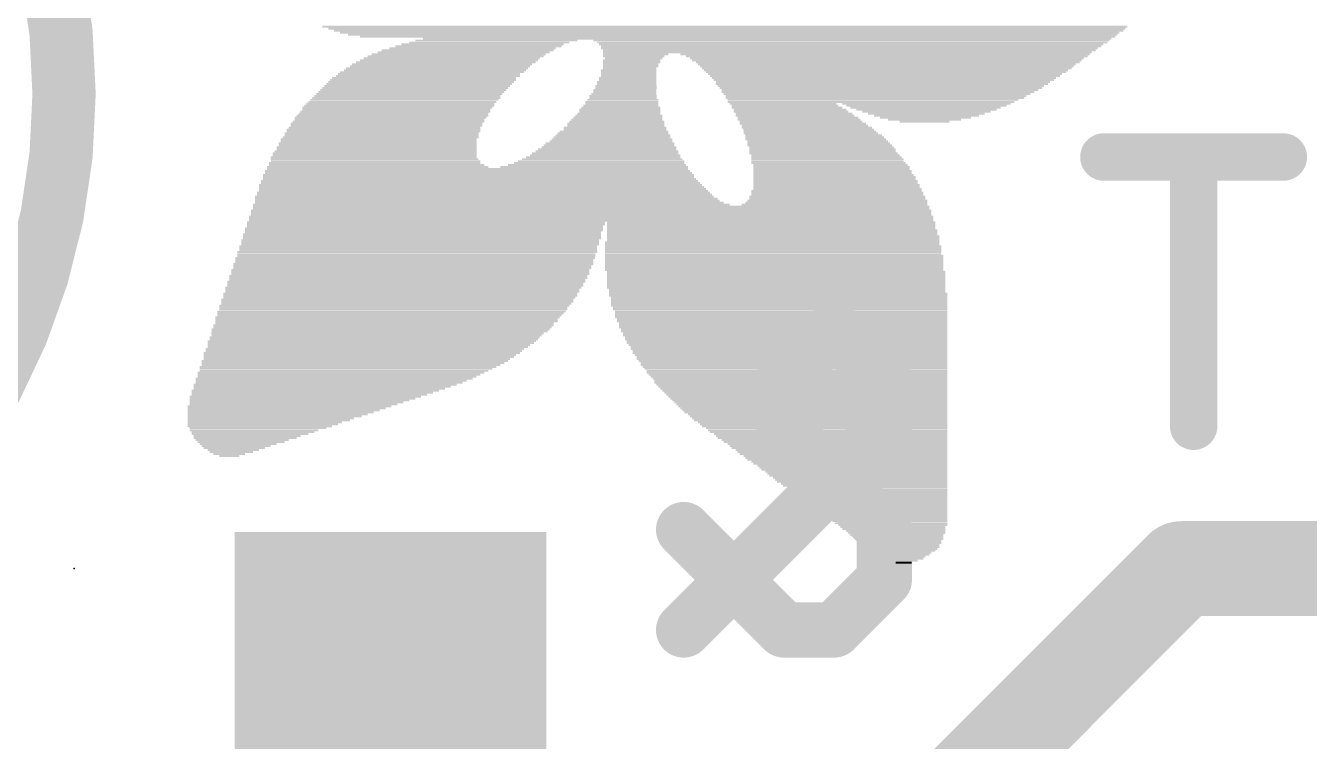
# Model space of a CAD drawing. Extents: x -0.1 to 25.5, y -0.1 to 17.9.
# Drawn here: x 4.417 to 8.538, y 13.162 to 15.459 of the extents above; entities that cross this region are included whole.
import ezdxf

# ---------------------------------------------------------------- set-up
doc = ezdxf.new("R2010")
doc.units = 0
for name, color, linetype in [('1', 12, 'CONTINUOUS'), ('21', 40, 'CONTINUOUS'), ('22', 6, 'CONTINUOUS'), ('23', 53, 'CONTINUOUS'), ('51', 253, 'CONTINUOUS')]:
    doc.layers.add(name, color=color, linetype=linetype)

# ---------------------------------------------------------------- blocks, each defined once
blk = doc.blocks.new('RECT')
blk.add_solid([(-0.5, -0.5), (0.5, -0.5), (-0.5, 0.5), (0.5, 0.5)])

msp = doc.modelspace()

# ---------------------------------------------------------------- linework, layer by layer
at = {"layer": '1', "const_width": 0.3048}
for points in [[(8.128, 13.716), (6.985, 12.573)], [(15.113, 13.716), (8.128, 13.716)], [(5.588, 13.296), (6.692, 12.192)]]:
    msp.add_lwpolyline(points, dxfattribs=at)
at = {"layer": '1', "const_width": 0.1524}
for points in [[(8.128, 13.7922, 1), (8.128, 13.6398)], [(8.1819, 13.6621, 1), (8.0741, 13.7699)], [(5.6419, 13.3499, 1), (5.5341, 13.2421)]]:
    msp.add_lwpolyline(points, format="xyb", dxfattribs=at)
at = {"layer": '21'}
for points, const_width in [([(2.54, 13.24, 1), (2.54, 17.24, 1), (2.54, 13.24)], 0.2032), ([(7.8786, 15.0756, 1), (7.8786, 14.9994)], 0.0762), ([(8.2048, 15.0375, 1), (8.1286, 15.0375)], 0.0762), ([(8.4548, 14.9994, 1), (8.4548, 15.0756)], 0.0762), ([(8.1286, 14.1732, 1), (8.2048, 14.1732)], 0.0762)]:
    msp.add_lwpolyline(points, format="xyb", dxfattribs=dict(at, const_width=const_width))
at = {"layer": '21', "const_width": 0.1524}
for points in [[(7.8786, 15.0375), (8.4548, 15.0375)], [(8.1667, 14.1732), (8.1667, 15.0375)]]:
    msp.add_lwpolyline(points, dxfattribs=at)
at = {"layer": '22', "const_width": 0.1778}
for points in [[(6.8514, 14.3242), (7.0124, 14.4852)], [(7.0124, 14.4852), (7.1734, 14.3242)], [(6.8514, 14.1632), (6.8514, 14.3242)], [(7.1734, 14.3242), (7.1734, 14.1632)], [(7.1734, 14.1632), (6.5294, 13.5191)], [(7.1734, 13.8412), (6.8514, 14.1632)], [(6.5294, 13.8412), (6.8514, 13.5191)], [(7.1734, 13.6802), (7.1734, 13.8412)], [(7.0124, 13.5191), (7.1734, 13.6802)], [(6.8514, 13.5191), (7.0124, 13.5191)]]:
    msp.add_lwpolyline(points, dxfattribs=at)
at = {"layer": '22', "const_width": 0.0889}
for points in [[(7.0438, 14.5166, 1), (6.981, 14.4537)], [(7.0438, 14.4537, 1), (6.981, 14.5166)], [(6.8958, 14.3242, 1), (6.8069, 14.3242)], [(6.82, 14.3556, 1), (6.8828, 14.2927)], [(7.2179, 14.3242, 1), (7.1289, 14.3242)], [(7.142, 14.2927, 1), (7.2048, 14.3556)], [(6.8828, 14.1946, 1), (6.82, 14.1317)], [(7.2048, 14.1317, 1), (7.142, 14.1946)], [(6.8069, 14.1632, 1), (6.8958, 14.1632)], [(7.1289, 14.1632, 1), (7.2179, 14.1632)], [(6.5608, 13.8726, 1), (6.498, 13.8097)], [(7.2179, 13.8412, 1), (7.1289, 13.8412)], [(7.142, 13.8097, 1), (7.2048, 13.8726)], [(7.2048, 13.6487, 1), (7.142, 13.7116)], [(7.1289, 13.6802, 1), (7.2179, 13.6802)], [(6.8514, 13.5636, 1), (6.8514, 13.4747)], [(7.0124, 13.4747, 1), (7.0124, 13.5636)], [(6.498, 13.5506, 1), (6.5608, 13.4877)], [(6.82, 13.4877, 1), (6.8828, 13.5506)], [(6.981, 13.5506, 1), (7.0438, 13.4877)]]:
    msp.add_lwpolyline(points, format="xyb", dxfattribs=at)
at = {"layer": '23'}
msp.add_point((4.572, 13.716), dxfattribs=at)

# ---------------------------------------------------------------- block references
at = {"layer": '1', "xscale": 1.075, "rotation": 270}
msp.add_blockref('RECT', (5.588, 13.296), dxfattribs=at)
at = {"layer": '21'}
for p, xscale, yscale in [((6.6612, 15.4559), 2.5845, 0.0064), ((6.6675, 15.4496), 2.559, 0.0063), ((6.6739, 15.4432), 2.5337, 0.0064), ((6.6771, 15.4369), 2.5019, 0.0063), ((6.6866, 15.4305), 2.4701, 0.0064), ((6.7025, 15.4242), 2.4257, 0.0063), ((5.9278, 15.4115), 0.5207, 0.0063), ((6.7977, 15.4178), 2.2098, 0.0064), ((7.0676, 15.4115), 1.6573, 0.0063), ((5.823, 15.3734), 0.5525, 0.0063), ((5.8357, 15.3797), 0.5525, 0.0064), ((5.8515, 15.3861), 0.5334, 0.0063), ((5.8706, 15.3924), 0.5334, 0.0064), ((5.8833, 15.3988), 0.5207, 0.0063), ((5.9055, 15.4051), 0.5144, 0.0064), ((7.0708, 15.4051), 1.6383, 0.0064), ((7.0676, 15.3988), 1.6193, 0.0063), ((7.0676, 15.3924), 1.6065, 0.0064), ((7.0612, 15.3861), 1.5938, 0.0063), ((7.0612, 15.3797), 1.5812, 0.0064), ((7.0549, 15.3734), 1.5685, 0.0063), ((5.7468, 15.3289), 0.5779, 0.0064), ((5.7531, 15.3353), 0.5778, 0.0063), ((5.7658, 15.3416), 0.5778, 0.0064), ((5.7754, 15.348), 0.5715, 0.0063), ((5.7849, 15.3543), 0.5651, 0.0064), ((5.7976, 15.3607), 0.5651, 0.0063), ((5.8071, 15.367), 0.5588, 0.0064), ((6.3754, 15.367), 0.2096, 0.0064), ((6.3627, 15.348), 0.1842, 0.0063), ((6.3627, 15.3416), 0.1842, 0.0064), ((6.3595, 15.3353), 0.1778, 0.0063), ((6.3595, 15.3289), 0.1778, 0.0064), ((6.3691, 15.3607), 0.1969, 0.0063), ((6.3691, 15.3543), 0.1841, 0.0064), ((7.1755, 15.367), 1.3144, 0.0064), ((7.1819, 15.3607), 1.2891, 0.0063), ((7.1819, 15.3543), 1.2637, 0.0064), ((7.1819, 15.348), 1.2509, 0.0063), ((7.1851, 15.3416), 1.2319, 0.0064), ((7.1819, 15.3353), 1.2129, 0.0063), ((7.1819, 15.3289), 1.2001, 0.0064), ((5.6959, 15.2908), 0.5905, 0.0064), ((5.7087, 15.2972), 0.5905, 0.0063), ((5.7118, 15.3035), 0.5842, 0.0064), ((5.7214, 15.3099), 0.5905, 0.0063), ((5.7309, 15.3162), 0.5842, 0.0064), ((5.7372, 15.3226), 0.5842, 0.0063), ((6.35, 15.2908), 0.1842, 0.0064), ((6.3532, 15.3162), 0.1778, 0.0064), ((6.3532, 15.3099), 0.1778, 0.0063), ((6.3532, 15.3035), 0.1778, 0.0064), ((6.3532, 15.2972), 0.1778, 0.0063), ((6.3563, 15.3226), 0.1715, 0.0063), ((7.1819, 15.3226), 1.1875, 0.0063), ((7.1787, 15.3162), 1.1684, 0.0064), ((7.1787, 15.3099), 1.1557, 0.0063), ((7.1755, 15.3035), 1.1366, 0.0064), ((7.1755, 15.2972), 1.124, 0.0063), ((7.1724, 15.2908), 1.1049, 0.0064), ((5.6547, 15.2464), 0.5969, 0.0063), ((5.6611, 15.2527), 0.5969, 0.0064), ((5.6673, 15.2591), 0.5969, 0.0063), ((5.6738, 15.2654), 0.5969, 0.0064), ((5.6801, 15.2718), 0.5969, 0.0063), ((5.6865, 15.2781), 0.5969, 0.0064), ((5.6928, 15.2845), 0.5969, 0.0063), ((6.3405, 15.2527), 0.2032, 0.0064), ((6.3405, 15.2464), 0.2032, 0.0063), ((6.3437, 15.2654), 0.1969, 0.0064), ((6.3437, 15.2591), 0.1969, 0.0063), ((6.3468, 15.2781), 0.1905, 0.0064), ((6.3468, 15.2718), 0.1905, 0.0063), ((6.35, 15.2845), 0.1842, 0.0063), ((7.1723, 15.2845), 1.0922, 0.0063), ((7.1692, 15.2781), 1.0731, 0.0064), ((7.166, 15.2718), 1.0668, 0.0063), ((7.1628, 15.2654), 1.0478, 0.0064), ((7.1628, 15.2591), 1.035, 0.0063), ((7.1596, 15.2527), 1.016, 0.0064), ((7.1533, 15.2464), 1.0033, 0.0063), ((5.6198, 15.2083), 0.6033, 0.0063), ((5.6261, 15.2146), 0.6032, 0.0064), ((5.6325, 15.221), 0.6033, 0.0063), ((5.6388, 15.2273), 0.6032, 0.0064), ((5.642, 15.2337), 0.5969, 0.0063), ((5.6484, 15.24), 0.5969, 0.0064), ((6.331, 15.2146), 0.2349, 0.0064), ((6.331, 15.2083), 0.2349, 0.0063), ((6.3341, 15.221), 0.2286, 0.0063), ((6.3342, 15.2337), 0.2159, 0.0063), ((6.3342, 15.2273), 0.2159, 0.0064), ((6.3373, 15.24), 0.2096, 0.0064), ((7.1501, 15.24), 0.9842, 0.0064), ((7.1469, 15.2337), 0.9652, 0.0063), ((7.1438, 15.2273), 0.9589, 0.0064), ((7.1374, 15.221), 0.9334, 0.0063), ((7.1311, 15.2146), 0.9207, 0.0064), ((6.8485, 15.2083), 0.3429, 0.0063), ((7.3089, 15.2083), 0.5397, 0.0063), ((5.5944, 15.1702), 0.6159, 0.0063), ((5.5975, 15.1765), 0.6096, 0.0064), ((5.6039, 15.1829), 0.6096, 0.0063), ((5.6102, 15.1956), 0.6096, 0.0063), ((5.6071, 15.1892), 0.6033, 0.0064), ((5.6166, 15.2019), 0.6096, 0.0064), ((6.3214, 15.1702), 0.2794, 0.0063), ((6.3215, 15.1765), 0.2667, 0.0064), ((6.3246, 15.1892), 0.2604, 0.0064), ((6.3246, 15.1829), 0.2604, 0.0063), ((6.3278, 15.1956), 0.254, 0.0063), ((6.3277, 15.2019), 0.2413, 0.0064), ((6.8548, 15.2019), 0.3429, 0.0064), ((6.8612, 15.1956), 0.3556, 0.0063), ((6.8707, 15.1892), 0.362, 0.0064), ((6.8739, 15.1829), 0.3683, 0.0063), ((6.8834, 15.1765), 0.3746, 0.0064), ((6.8866, 15.1702), 0.381, 0.0063), ((7.3089, 15.2019), 0.5143, 0.0064), ((7.3057, 15.1956), 0.4826, 0.0063), ((7.3089, 15.1892), 0.4509, 0.0064), ((7.3089, 15.1829), 0.4127, 0.0063), ((7.3089, 15.1765), 0.3747, 0.0064), ((7.3089, 15.1702), 0.3365, 0.0063), ((5.5658, 15.1257), 0.6223, 0.0064), ((5.569, 15.1321), 0.6159, 0.0063), ((5.5753, 15.1448), 0.616, 0.0063), ((5.5753, 15.1384), 0.616, 0.0064), ((5.5817, 15.1511), 0.6159, 0.0064), ((5.588, 15.1638), 0.616, 0.0064), ((5.5848, 15.1575), 0.6096, 0.0063), ((6.3087, 15.1321), 0.3302, 0.0063), ((6.3087, 15.1257), 0.3302, 0.0064), ((6.3119, 15.1448), 0.3112, 0.0063), ((6.3119, 15.1384), 0.3112, 0.0064), ((6.3151, 15.1511), 0.3048, 0.0064), ((6.3151, 15.1575), 0.2921, 0.0063), ((6.3182, 15.1638), 0.2857, 0.0064), ((6.8961, 15.1638), 0.3874, 0.0064), ((6.8993, 15.1575), 0.3937, 0.0063), ((6.9057, 15.1511), 0.3937, 0.0064), ((6.912, 15.1448), 0.4064, 0.0063), ((6.9183, 15.1384), 0.4064, 0.0064), ((6.9247, 15.1321), 0.4191, 0.0063), ((6.931, 15.1257), 0.4191, 0.0064), ((7.3056, 15.1638), 0.2921, 0.0064), ((7.3025, 15.1575), 0.235, 0.0063), ((7.3025, 15.1511), 0.1588, 0.0064), ((5.5499, 15.094), 0.6286, 0.0063), ((5.5499, 15.0876), 0.6286, 0.0064), ((5.5563, 15.1003), 0.6287, 0.0064), ((5.5595, 15.113), 0.6223, 0.0064), ((5.5595, 15.1067), 0.6223, 0.0063), ((5.5658, 15.1194), 0.6223, 0.0063), ((6.2961, 15.0876), 0.3937, 0.0064), ((6.2992, 15.094), 0.3874, 0.0063), ((6.2992, 15.1003), 0.3746, 0.0064), ((6.3024, 15.1067), 0.3683, 0.0063), ((6.3024, 15.113), 0.3556, 0.0064), ((6.3056, 15.1194), 0.3493, 0.0063), ((6.9342, 15.1194), 0.4254, 0.0063), ((6.9374, 15.113), 0.4318, 0.0064), ((6.9469, 15.1067), 0.4382, 0.0063), ((6.9533, 15.094), 0.4509, 0.0063), ((6.9501, 15.1003), 0.4445, 0.0064), ((6.9596, 15.0876), 0.4508, 0.0064), ((5.5372, 15.0495), 0.654, 0.0064), ((5.5372, 15.0432), 0.654, 0.0063), ((5.5404, 15.0559), 0.6477, 0.0063), ((5.5436, 15.0686), 0.6413, 0.0063), ((5.5436, 15.0622), 0.6413, 0.0064), ((5.5467, 15.0813), 0.635, 0.0063), ((5.5467, 15.0749), 0.635, 0.0064), ((6.277, 15.0432), 0.4826, 0.0063), ((6.277, 15.0495), 0.4699, 0.0064), ((6.2833, 15.0559), 0.4572, 0.0063), ((6.2834, 15.0622), 0.4445, 0.0064), ((6.2897, 15.0686), 0.4318, 0.0063), ((6.2896, 15.0749), 0.4191, 0.0064), ((6.2929, 15.0813), 0.4127, 0.0063), ((6.9628, 15.0813), 0.4572, 0.0063), ((6.966, 15.0749), 0.4635, 0.0064), ((6.9723, 15.0686), 0.4636, 0.0063), ((6.9787, 15.0495), 0.4763, 0.0064), ((6.9755, 15.0622), 0.4699, 0.0064), ((6.9755, 15.0559), 0.4699, 0.0063), ((6.985, 15.0432), 0.4762, 0.0063), ((5.5467, 15.0051), 0.7112, 0.0063), ((5.5372, 15.0178), 0.6794, 0.0063), ((5.5436, 15.0114), 0.6921, 0.0064), ((5.534, 15.0368), 0.6604, 0.0064), ((5.5372, 15.0305), 0.6668, 0.0063), ((5.5404, 15.0241), 0.6731, 0.0064), ((6.242, 15.0051), 0.6033, 0.0063), ((6.2515, 15.0114), 0.5715, 0.0064), ((6.258, 15.0178), 0.5461, 0.0063), ((6.2643, 15.0241), 0.5334, 0.0064), ((6.2675, 15.0305), 0.5143, 0.0063), ((6.2707, 15.0368), 0.4953, 0.0064), ((6.9882, 15.0368), 0.4826, 0.0064), ((6.9914, 15.0305), 0.4889, 0.0063), ((6.9914, 15.0241), 0.4889, 0.0064), ((6.9946, 15.0178), 0.4953, 0.0063), ((7.0009, 15.0114), 0.4953, 0.0064), ((7.0041, 15.0051), 0.5017, 0.0063), ((5.8738, 14.9606), 1.4033, 0.0064), ((5.8706, 14.9797), 1.3843, 0.0063), ((5.8706, 14.9733), 1.3843, 0.0064), ((5.8738, 14.967), 1.3907, 0.0063), ((5.8674, 14.9924), 1.3652, 0.0063), ((5.8706, 14.986), 1.3716, 0.0064), ((5.8674, 14.9987), 1.3526, 0.0064), ((7.0072, 14.9924), 0.508, 0.0063), ((7.0072, 14.986), 0.508, 0.0064), ((7.0104, 14.9797), 0.5144, 0.0063), ((7.0168, 14.9606), 0.5271, 0.0064), ((7.0041, 14.9987), 0.5017, 0.0064), ((7.0136, 14.9733), 0.5207, 0.0064), ((7.0136, 14.967), 0.5207, 0.0063), ((5.8864, 14.9225), 1.4541, 0.0064), ((5.8769, 14.9479), 1.4224, 0.0064), ((5.8801, 14.9416), 1.4288, 0.0063), ((5.8864, 14.9289), 1.4415, 0.0063), ((5.8833, 14.9352), 1.4351, 0.0064), ((5.8769, 14.9543), 1.4097, 0.0063), ((7.0231, 14.9225), 0.5524, 0.0064), ((7.02, 14.9289), 0.5461, 0.0063), ((7.0168, 14.9543), 0.5271, 0.0063), ((7.0199, 14.9479), 0.5334, 0.0064), ((7.0199, 14.9416), 0.5334, 0.0063), ((7.0231, 14.9352), 0.5398, 0.0064), ((5.9119, 14.8844), 1.5303, 0.0064), ((6.2326, 14.878), 2.1717, 0.0063), ((5.8896, 14.9098), 1.4732, 0.0064), ((5.9055, 14.8908), 1.505, 0.0063), ((5.896, 14.9035), 1.4859, 0.0063), ((5.8992, 14.8971), 1.4923, 0.0064), ((5.8897, 14.9162), 1.4605, 0.0063), ((7.0136, 14.8844), 0.5969, 0.0064), ((7.0199, 14.8908), 0.5842, 0.0063), ((7.0231, 14.8971), 0.5778, 0.0064), ((7.0231, 14.9098), 0.5652, 0.0064), ((7.0231, 14.9035), 0.5652, 0.0063), ((7.0231, 14.9162), 0.5524, 0.0063), ((6.2326, 14.8463), 2.1971, 0.0064), ((6.2326, 14.8399), 2.1971, 0.0063), ((6.2325, 14.8654), 2.1844, 0.0063), ((6.2325, 14.859), 2.1844, 0.0064), ((6.2325, 14.8527), 2.1844, 0.0063), ((6.2326, 14.8717), 2.1717, 0.0064), ((5.6959, 14.8082), 1.1493, 0.0064), ((5.6959, 14.8018), 1.1493, 0.0063), ((5.6928, 14.7955), 1.143, 0.0064), ((5.7023, 14.8273), 1.1494, 0.0063), ((5.7023, 14.8209), 1.1494, 0.0064), ((5.6991, 14.8146), 1.143, 0.0063), ((6.2326, 14.8336), 2.1971, 0.0064), ((6.8104, 14.8273), 1.0541, 0.0063), ((6.8104, 14.8209), 1.0541, 0.0064), ((6.8104, 14.8146), 1.0541, 0.0063), ((6.8104, 14.8082), 1.0541, 0.0064), ((6.8136, 14.8018), 1.0605, 0.0063), ((6.8136, 14.7955), 1.0605, 0.0064), ((5.6833, 14.7701), 1.1493, 0.0064), ((5.6833, 14.7637), 1.1493, 0.0063), ((5.6833, 14.7574), 1.1493, 0.0064), ((5.6896, 14.7892), 1.1494, 0.0063), ((5.6896, 14.7828), 1.1494, 0.0064), ((5.6896, 14.7765), 1.1494, 0.0063), ((6.8136, 14.7637), 1.0731, 0.0063), ((6.8136, 14.7574), 1.0731, 0.0064), ((6.8167, 14.7828), 1.0668, 0.0064), ((6.8167, 14.7765), 1.0668, 0.0063), ((6.8167, 14.7701), 1.0668, 0.0064), ((6.8136, 14.7892), 1.0605, 0.0063), ((5.6673, 14.713), 1.1557, 0.0063), ((5.6738, 14.732), 1.1557, 0.0064), ((5.6706, 14.7256), 1.1493, 0.0063), ((5.6706, 14.7193), 1.1493, 0.0064), ((5.6769, 14.7511), 1.1494, 0.0063), ((5.6769, 14.7447), 1.1494, 0.0064), ((5.6769, 14.7384), 1.1494, 0.0063), ((6.8199, 14.7193), 1.0858, 0.0064), ((6.8199, 14.713), 1.0858, 0.0063), ((6.8168, 14.7511), 1.0795, 0.0063), ((6.8168, 14.7447), 1.0795, 0.0064), ((6.8168, 14.7384), 1.0795, 0.0063), ((6.8168, 14.732), 1.0795, 0.0064), ((6.8168, 14.7256), 1.0795, 0.0063), ((5.6515, 14.6749), 1.1494, 0.0063), ((5.6579, 14.6875), 1.1493, 0.0063), ((5.6579, 14.6812), 1.1493, 0.0064), ((5.6611, 14.6939), 1.1557, 0.0064), ((5.6642, 14.7066), 1.1494, 0.0064), ((5.6642, 14.7003), 1.1494, 0.0063), ((6.8199, 14.7066), 1.0858, 0.0064), ((6.8199, 14.7003), 1.0858, 0.0063), ((6.8199, 14.6939), 1.0858, 0.0064), ((6.8199, 14.6875), 1.0858, 0.0063), ((6.8199, 14.6812), 1.0858, 0.0064), ((6.8199, 14.6749), 1.0858, 0.0063), ((5.6388, 14.6368), 1.1494, 0.0063), ((5.6356, 14.6304), 1.143, 0.0064), ((5.6452, 14.6558), 1.1493, 0.0064), ((5.6452, 14.6494), 1.1493, 0.0063), ((5.642, 14.6431), 1.143, 0.0064), ((5.6515, 14.6685), 1.1494, 0.0064), ((5.6515, 14.6622), 1.1494, 0.0063), ((6.8262, 14.6685), 1.0859, 0.0064), ((6.8262, 14.6622), 1.0859, 0.0063), ((6.8262, 14.6558), 1.0859, 0.0064), ((6.8262, 14.6494), 1.0859, 0.0063), ((6.8262, 14.6431), 1.0859, 0.0064), ((6.8262, 14.6368), 1.0859, 0.0063), ((6.8262, 14.6304), 1.0859, 0.0064), ((5.6198, 14.5987), 1.1367, 0.0063), ((5.6198, 14.5923), 1.1367, 0.0064), ((5.6293, 14.6177), 1.143, 0.0064), ((5.6261, 14.6113), 1.1366, 0.0063), ((5.6261, 14.605), 1.1366, 0.0064), ((5.6356, 14.6241), 1.143, 0.0063), ((6.8262, 14.6241), 1.0859, 0.0063), ((6.8262, 14.6177), 1.0859, 0.0064), ((6.8326, 14.5987), 1.0858, 0.0063), ((6.8326, 14.5923), 1.0858, 0.0064), ((6.8295, 14.6113), 1.0795, 0.0063), ((6.8295, 14.605), 1.0795, 0.0064), ((5.6007, 14.5606), 1.124, 0.0063), ((5.5975, 14.5542), 1.1176, 0.0064), ((5.5975, 14.5479), 1.1176, 0.0063), ((5.6103, 14.5796), 1.1303, 0.0064), ((5.6103, 14.5732), 1.1303, 0.0063), ((5.6071, 14.5669), 1.1239, 0.0064), ((5.6166, 14.586), 1.1303, 0.0063), ((6.8357, 14.586), 1.0795, 0.0063), ((6.8357, 14.5796), 1.0795, 0.0064), ((6.8357, 14.5732), 1.0795, 0.0063), ((6.8357, 14.5669), 1.0795, 0.0064), ((6.8357, 14.5606), 1.0795, 0.0063), ((6.839, 14.5542), 1.0731, 0.0064), ((6.839, 14.5479), 1.0731, 0.0063), ((5.5785, 14.5225), 1.1049, 0.0063), ((5.5753, 14.5161), 1.0986, 0.0064), ((5.5753, 14.5098), 1.0986, 0.0063), ((5.5912, 14.5415), 1.1176, 0.0064), ((5.588, 14.5352), 1.1112, 0.0063), ((5.5849, 14.5288), 1.1049, 0.0064), ((6.8421, 14.5415), 1.0668, 0.0064), ((6.8421, 14.5352), 1.0668, 0.0063), ((6.8421, 14.5288), 1.0668, 0.0064), ((6.8421, 14.5225), 1.0668, 0.0063), ((6.8453, 14.5161), 1.0604, 0.0064), ((6.8453, 14.5098), 1.0604, 0.0063), ((5.5563, 14.4844), 1.0859, 0.0063), ((5.5531, 14.478), 1.0795, 0.0064), ((5.5467, 14.4717), 1.0668, 0.0063), ((5.5436, 14.4653), 1.0605, 0.0064), ((5.5658, 14.4971), 1.0922, 0.0063), ((5.5626, 14.4907), 1.0858, 0.0064), ((5.569, 14.5034), 1.0859, 0.0064), ((6.8485, 14.5034), 1.0541, 0.0064), ((6.8485, 14.4971), 1.0541, 0.0063), ((6.8485, 14.4907), 1.0541, 0.0064), ((6.8517, 14.4844), 1.0477, 0.0063), ((6.8517, 14.478), 1.0477, 0.0064), ((6.8548, 14.4717), 1.0414, 0.0063), ((6.8548, 14.4653), 1.0414, 0.0064), ((5.5245, 14.4399), 1.0478, 0.0064), ((5.515, 14.4272), 1.0287, 0.0064), ((5.5277, 14.4463), 1.0541, 0.0063), ((5.5182, 14.4336), 1.0351, 0.0063), ((5.5372, 14.459), 1.0604, 0.0063), ((5.5341, 14.4526), 1.0541, 0.0064), ((6.858, 14.459), 1.035, 0.0063), ((6.858, 14.4526), 1.035, 0.0064), ((6.8612, 14.4463), 1.0287, 0.0063), ((6.8612, 14.4399), 1.0287, 0.0064), ((6.8643, 14.4336), 1.0223, 0.0063), ((6.8675, 14.4272), 1.016, 0.0064), ((5.4737, 14.3828), 0.9842, 0.0063), ((5.4959, 14.4082), 1.016, 0.0063), ((5.4864, 14.3955), 0.997, 0.0063), ((5.4896, 14.4018), 1.0033, 0.0064), ((5.4801, 14.3891), 0.9843, 0.0064), ((5.5055, 14.4209), 1.0223, 0.0063), ((5.5023, 14.4145), 1.016, 0.0064), ((6.8675, 14.4209), 1.016, 0.0063), ((6.8707, 14.4145), 1.0096, 0.0064), ((6.8707, 14.4082), 1.0096, 0.0063), ((6.8739, 14.4018), 1.0033, 0.0064), ((6.8771, 14.3955), 0.9969, 0.0063), ((6.8771, 14.3891), 0.9969, 0.0064), ((6.8802, 14.3828), 0.9906, 0.0063), ((5.4293, 14.3447), 0.9207, 0.0063), ((5.4515, 14.3637), 0.9525, 0.0064), ((5.4451, 14.3574), 0.9398, 0.0063), ((5.4388, 14.351), 0.9271, 0.0064), ((5.4674, 14.3764), 0.9715, 0.0064), ((5.461, 14.3701), 0.9588, 0.0063), ((6.8834, 14.3764), 0.9842, 0.0064), ((6.8834, 14.3701), 0.9842, 0.0063), ((6.8866, 14.3637), 0.9779, 0.0064), ((6.8898, 14.3574), 0.9715, 0.0063), ((6.8929, 14.351), 0.9652, 0.0064), ((6.8929, 14.3447), 0.9652, 0.0063), ((5.3784, 14.3066), 0.8445, 0.0063), ((5.3689, 14.3002), 0.8255, 0.0064), ((5.407, 14.3256), 0.889, 0.0064), ((5.3975, 14.3193), 0.87, 0.0063), ((5.3912, 14.3129), 0.8573, 0.0064), ((5.4165, 14.332), 0.8953, 0.0063), ((5.4229, 14.3383), 0.908, 0.0064), ((6.8961, 14.3383), 0.9588, 0.0064), ((6.8993, 14.332), 0.9525, 0.0063), ((6.9024, 14.3256), 0.9461, 0.0064), ((6.9056, 14.3193), 0.9398, 0.0063), ((6.9056, 14.3129), 0.9398, 0.0064), ((6.9088, 14.3066), 0.9334, 0.0063), ((6.912, 14.3002), 0.9271, 0.0064), ((5.315, 14.2685), 0.7429, 0.0063), ((5.3055, 14.2621), 0.7239, 0.0064), ((5.3467, 14.2875), 0.7938, 0.0064), ((5.3277, 14.2748), 0.7557, 0.0064), ((5.3372, 14.2812), 0.7747, 0.0063), ((5.3594, 14.2939), 0.8064, 0.0063), ((6.9152, 14.2939), 0.9207, 0.0063), ((6.9183, 14.2875), 0.9144, 0.0064), ((6.9215, 14.2812), 0.908, 0.0063), ((6.9247, 14.2748), 0.9017, 0.0064), ((6.9279, 14.2685), 0.8953, 0.0063), ((6.931, 14.2621), 0.889, 0.0064), ((5.2641, 14.2367), 0.6541, 0.0064), ((5.2546, 14.2304), 0.635, 0.0063), ((5.2451, 14.224), 0.616, 0.0064), ((5.2355, 14.2177), 0.5969, 0.0063), ((5.2959, 14.2558), 0.7048, 0.0063), ((5.2864, 14.2494), 0.6858, 0.0064), ((5.2769, 14.2431), 0.6667, 0.0063), ((6.9342, 14.2558), 0.8826, 0.0063), ((6.9374, 14.2494), 0.8763, 0.0064), ((6.9405, 14.2431), 0.8699, 0.0063), ((6.9437, 14.2367), 0.8636, 0.0064), ((6.9469, 14.2304), 0.8572, 0.0063), ((6.9501, 14.224), 0.8509, 0.0064), ((6.9533, 14.2177), 0.8445, 0.0063), ((5.226, 14.2113), 0.5779, 0.0064), ((5.2165, 14.205), 0.5588, 0.0063), ((5.2038, 14.1986), 0.5334, 0.0064), ((5.1974, 14.1923), 0.5207, 0.0063), ((5.1848, 14.1859), 0.4953, 0.0064), ((5.1784, 14.1796), 0.4826, 0.0063), ((6.9596, 14.2113), 0.8318, 0.0064), ((6.9628, 14.205), 0.8255, 0.0063), ((6.966, 14.1986), 0.8191, 0.0064), ((6.9691, 14.1923), 0.8128, 0.0063), ((6.9755, 14.1859), 0.8001, 0.0064), ((6.9787, 14.1796), 0.7937, 0.0063), ((5.1689, 14.1732), 0.4636, 0.0064), ((5.1498, 14.1605), 0.4127, 0.0064), ((5.1626, 14.1669), 0.4381, 0.0063), ((5.1467, 14.1542), 0.3937, 0.0063), ((5.1372, 14.1478), 0.3747, 0.0064), ((5.1277, 14.1415), 0.3429, 0.0063), ((5.1213, 14.1351), 0.3302, 0.0064), ((6.9818, 14.1732), 0.7874, 0.0064), ((6.9882, 14.1669), 0.7747, 0.0063), ((6.9914, 14.1605), 0.7683, 0.0064), ((6.9945, 14.1542), 0.762, 0.0063), ((7.0009, 14.1478), 0.7493, 0.0064), ((7.0041, 14.1415), 0.7429, 0.0063), ((7.0072, 14.1351), 0.7366, 0.0064), ((5.1118, 14.1288), 0.2985, 0.0063), ((5.1086, 14.1224), 0.2794, 0.0064), ((5.0991, 14.1161), 0.2477, 0.0063), ((5.0927, 14.1097), 0.2222, 0.0064), ((5.0864, 14.1034), 0.1969, 0.0063), ((5.0831, 14.097), 0.1651, 0.0064), ((7.0136, 14.1288), 0.7239, 0.0063), ((7.0168, 14.1224), 0.7175, 0.0064), ((7.0231, 14.1161), 0.7048, 0.0063), ((7.0263, 14.1097), 0.6985, 0.0064), ((7.0295, 14.1034), 0.6921, 0.0063), ((7.0358, 14.097), 0.6794, 0.0064), ((5.0769, 14.0907), 0.1397, 0.0063), ((5.0705, 14.0843), 0.1016, 0.0064), ((5.0705, 14.078), 0.0635, 0.0063), ((7.039, 14.0907), 0.6731, 0.0063), ((7.0422, 14.0843), 0.6667, 0.0064), ((7.0485, 14.078), 0.654, 0.0063), ((7.0517, 14.0716), 0.6477, 0.0064), ((7.0549, 14.0653), 0.6413, 0.0063), ((7.0612, 14.0589), 0.6286, 0.0064), ((7.0644, 14.0526), 0.6223, 0.0063), ((7.0707, 14.0462), 0.6096, 0.0064), ((7.0739, 14.0399), 0.6032, 0.0063), ((7.0771, 14.0335), 0.5969, 0.0064), ((7.0834, 14.0272), 0.5842, 0.0063), ((7.0866, 14.0208), 0.5778, 0.0064), ((7.0898, 14.0145), 0.5715, 0.0063), ((7.0961, 14.0081), 0.5588, 0.0064), ((7.0993, 14.0018), 0.5524, 0.0063), ((7.1025, 13.9954), 0.5461, 0.0064), ((7.1088, 13.9891), 0.5334, 0.0063), ((7.112, 13.9827), 0.527, 0.0064), ((7.1184, 13.9764), 0.5143, 0.0063), ((7.1215, 13.97), 0.508, 0.0064), ((7.1247, 13.9637), 0.5016, 0.0063), ((7.1311, 13.9573), 0.4889, 0.0064), ((7.1342, 13.951), 0.4826, 0.0063), ((7.1374, 13.9446), 0.4762, 0.0064), ((7.1438, 13.9383), 0.4635, 0.0063), ((7.1469, 13.9319), 0.4572, 0.0064), ((7.1501, 13.9256), 0.4508, 0.0063), ((7.1565, 13.9192), 0.4381, 0.0064), ((7.1596, 13.9129), 0.4318, 0.0063), ((7.166, 13.9065), 0.4191, 0.0064), ((7.1692, 13.9002), 0.4127, 0.0063), ((7.1723, 13.8938), 0.4064, 0.0064), ((7.1787, 13.8875), 0.3937, 0.0063), ((7.1819, 13.8811), 0.3873, 0.0064), ((7.185, 13.8748), 0.381, 0.0063), ((7.1913, 13.8684), 0.3683, 0.0064), ((7.1946, 13.862), 0.3619, 0.0063), ((7.2009, 13.8557), 0.3492, 0.0064), ((7.2009, 13.8494), 0.3366, 0.0063), ((7.2041, 13.843), 0.3302, 0.0064), ((7.2105, 13.8367), 0.3175, 0.0063), ((7.2136, 13.8303), 0.3112, 0.0064), ((7.2136, 13.8239), 0.2984, 0.0063), ((7.22, 13.8176), 0.2857, 0.0064), ((7.2231, 13.8113), 0.2794, 0.0063), ((7.2232, 13.8049), 0.2667, 0.0064), ((7.2295, 13.7986), 0.254, 0.0063), ((7.2294, 13.7922), 0.2413, 0.0064), ((7.2358, 13.7858), 0.2286, 0.0063), ((7.2359, 13.7795), 0.2159, 0.0064), ((7.239, 13.7732), 0.1968, 0.0063), ((7.2358, 13.7668), 0.1778, 0.0064), ((7.239, 13.7605), 0.1588, 0.0063), ((7.2359, 13.7541), 0.1397, 0.0064), ((7.239, 13.7477), 0.1206, 0.0063), ((7.239, 13.7414), 0.0826, 0.0064), ((7.2358, 13.7351), 0.0508, 0.0063)]:
    msp.add_blockref('RECT', p, dxfattribs=dict(at, xscale=xscale, yscale=yscale))
at = {"layer": '51', "xscale": 0.5001, "yscale": 0.95, "rotation": 270}
msp.add_blockref('RECT', (5.5931, 13.0342), dxfattribs=at)

doc.saveas('drawing.dxf')
